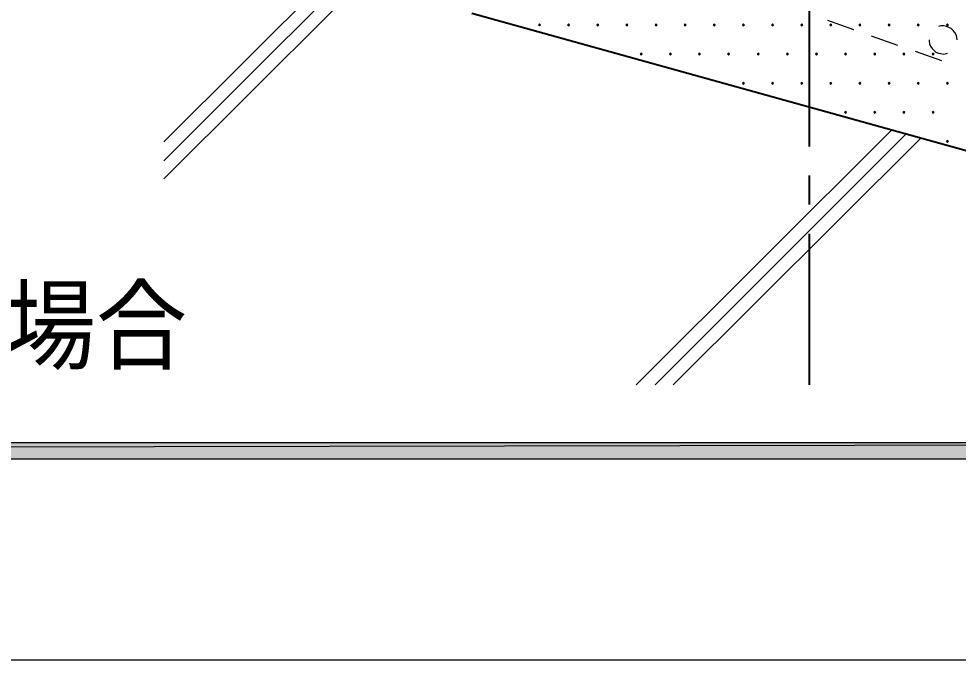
# Model space of a CAD drawing. Header units: millimetres. Extents: x 0 to 420, y 0 to 297.
# Drawn here: x 290.73 to 331, y 156.99 to 184.5 of the extents above; entities that cross this region are included whole.
import ezdxf
from ezdxf.enums import TextEntityAlignment as Align

# ---------------------------------------------------------------- set-up
doc = ezdxf.new("R2010")
doc.units = ezdxf.units.MM
doc.styles.add('kst32b', font='NotoSansJP-Variable.ttf')

msp = doc.modelspace()

# ---------------------------------------------------------------- hatches: boundary and pattern name
for points in [[(313.055, 184.277), (313.034, 184.256), (313.013, 184.235), (313.034, 184.213), (313.055, 184.192), (313.076, 184.213), (313.097, 184.235), (313.076, 184.256), (313.055, 184.277)], [(314.304, 184.277), (314.283, 184.256), (314.262, 184.235), (314.283, 184.213), (314.304, 184.192), (314.325, 184.213), (314.346, 184.235), (314.325, 184.256), (314.304, 184.277)], [(315.553, 184.277), (315.532, 184.256), (315.51, 184.235), (315.532, 184.213), (315.553, 184.192), (315.574, 184.213), (315.595, 184.235), (315.574, 184.256), (315.553, 184.277)], [(316.802, 184.277), (316.78, 184.256), (316.759, 184.235), (316.78, 184.213), (316.802, 184.192), (316.823, 184.213), (316.844, 184.235), (316.823, 184.256), (316.802, 184.277)], [(318.05, 184.277), (318.029, 184.256), (318.008, 184.235), (318.029, 184.213), (318.05, 184.192), (318.071, 184.213), (318.093, 184.235), (318.071, 184.256), (318.05, 184.277)], [(319.299, 184.277), (319.278, 184.256), (319.257, 184.235), (319.278, 184.213), (319.299, 184.192), (319.32, 184.213), (319.341, 184.235), (319.32, 184.256), (319.299, 184.277)], [(320.548, 184.277), (320.527, 184.256), (320.506, 184.235), (320.527, 184.213), (320.548, 184.192), (320.569, 184.213), (320.59, 184.235), (320.569, 184.256), (320.548, 184.277)], [(321.797, 184.277), (321.776, 184.256), (321.754, 184.235), (321.776, 184.213), (321.797, 184.192), (321.818, 184.213), (321.839, 184.235), (321.818, 184.256), (321.797, 184.277)], [(323.046, 184.277), (323.025, 184.256), (323.003, 184.235), (323.025, 184.213), (323.046, 184.192), (323.067, 184.213), (323.088, 184.235), (323.067, 184.256), (323.046, 184.277)], [(324.295, 184.277), (324.273, 184.256), (324.252, 184.235), (324.273, 184.213), (324.295, 184.192), (324.316, 184.213), (324.337, 184.235), (324.316, 184.256), (324.295, 184.277)], [(325.543, 184.277), (325.522, 184.256), (325.501, 184.235), (325.522, 184.213), (325.543, 184.192), (325.564, 184.213), (325.586, 184.235), (325.564, 184.256), (325.543, 184.277)], [(326.792, 184.277), (326.771, 184.256), (326.75, 184.235), (326.771, 184.213), (326.792, 184.192), (326.813, 184.213), (326.834, 184.235), (326.813, 184.256), (326.792, 184.277)], [(328.041, 184.277), (328.02, 184.256), (327.999, 184.235), (328.02, 184.213), (328.041, 184.192), (328.062, 184.213), (328.083, 184.235), (328.062, 184.256), (328.041, 184.277)], [(329.29, 184.277), (329.269, 184.256), (329.248, 184.235), (329.269, 184.213), (329.29, 184.192), (329.311, 184.213), (329.332, 184.235), (329.311, 184.256), (329.29, 184.277)], [(330.539, 184.277), (330.518, 184.256), (330.496, 184.235), (330.518, 184.213), (330.539, 184.192), (330.56, 184.213), (330.581, 184.235), (330.56, 184.256), (330.539, 184.277)], [(317.415, 183.028), (317.394, 183.007), (317.373, 182.986), (317.394, 182.965), (317.415, 182.944), (317.437, 182.965), (317.458, 182.986), (317.437, 183.007), (317.415, 183.028)], [(318.664, 183.028), (318.643, 183.007), (318.622, 182.986), (318.643, 182.965), (318.664, 182.944), (318.685, 182.965), (318.707, 182.986), (318.685, 183.007), (318.664, 183.028)], [(319.913, 183.028), (319.892, 183.007), (319.871, 182.986), (319.892, 182.965), (319.913, 182.944), (319.934, 182.965), (319.955, 182.986), (319.934, 183.007), (319.913, 183.028)], [(321.162, 183.028), (321.141, 183.007), (321.12, 182.986), (321.141, 182.965), (321.162, 182.944), (321.183, 182.965), (321.204, 182.986), (321.183, 183.007), (321.162, 183.028)], [(322.432, 183.028), (322.411, 183.007), (322.389, 182.986), (322.411, 182.965), (322.432, 182.944), (322.453, 182.965), (322.474, 182.986), (322.453, 183.007), (322.432, 183.028)], [(323.681, 183.028), (323.659, 183.007), (323.638, 182.986), (323.659, 182.965), (323.681, 182.944), (323.702, 182.965), (323.723, 182.986), (323.702, 183.007), (323.681, 183.028)], [(324.929, 183.028), (324.908, 183.007), (324.887, 182.986), (324.908, 182.965), (324.929, 182.944), (324.951, 182.965), (324.972, 182.986), (324.951, 183.007), (324.929, 183.028)], [(326.178, 183.028), (326.157, 183.007), (326.136, 182.986), (326.157, 182.965), (326.178, 182.944), (326.2, 182.965), (326.221, 182.986), (326.2, 183.007), (326.178, 183.028)], [(327.427, 183.028), (327.406, 183.007), (327.385, 182.986), (327.406, 182.965), (327.427, 182.944), (327.448, 182.965), (327.47, 182.986), (327.448, 183.007), (327.427, 183.028)], [(328.676, 183.028), (328.655, 183.007), (328.634, 182.986), (328.655, 182.965), (328.676, 182.944), (328.697, 182.965), (328.718, 182.986), (328.697, 183.007), (328.676, 183.028)], [(329.925, 183.028), (329.904, 183.007), (329.882, 182.986), (329.904, 182.965), (329.925, 182.944), (329.946, 182.965), (329.967, 182.986), (329.946, 183.007), (329.925, 183.028)], [(321.797, 181.779), (321.776, 181.758), (321.754, 181.737), (321.776, 181.716), (321.797, 181.695), (321.818, 181.716), (321.839, 181.737), (321.818, 181.758), (321.797, 181.779)], [(323.046, 181.779), (323.025, 181.758), (323.003, 181.737), (323.025, 181.716), (323.046, 181.695), (323.067, 181.716), (323.088, 181.737), (323.067, 181.758), (323.046, 181.779)], [(324.295, 181.779), (324.273, 181.758), (324.252, 181.737), (324.273, 181.716), (324.295, 181.695), (324.316, 181.716), (324.337, 181.737), (324.316, 181.758), (324.295, 181.779)], [(325.543, 181.779), (325.522, 181.758), (325.501, 181.737), (325.522, 181.716), (325.543, 181.695), (325.564, 181.716), (325.586, 181.737), (325.564, 181.758), (325.543, 181.779)], [(326.792, 181.779), (326.771, 181.758), (326.75, 181.737), (326.771, 181.716), (326.792, 181.695), (326.813, 181.716), (326.834, 181.737), (326.813, 181.758), (326.792, 181.779)], [(328.041, 181.779), (328.02, 181.758), (327.999, 181.737), (328.02, 181.716), (328.041, 181.695), (328.062, 181.716), (328.083, 181.737), (328.062, 181.758), (328.041, 181.779)], [(329.29, 181.779), (329.269, 181.758), (329.248, 181.737), (329.269, 181.716), (329.29, 181.695), (329.311, 181.716), (329.332, 181.737), (329.311, 181.758), (329.29, 181.779)], [(330.539, 181.779), (330.518, 181.758), (330.496, 181.737), (330.518, 181.716), (330.539, 181.695), (330.56, 181.716), (330.581, 181.737), (330.56, 181.758), (330.539, 181.779)], [(326.178, 180.53), (326.157, 180.509), (326.136, 180.488), (326.157, 180.467), (326.178, 180.446), (326.2, 180.467), (326.221, 180.488), (326.2, 180.509), (326.178, 180.53)], [(327.427, 180.53), (327.406, 180.509), (327.385, 180.488), (327.406, 180.467), (327.427, 180.446), (327.448, 180.467), (327.47, 180.488), (327.448, 180.509), (327.427, 180.53)], [(328.676, 180.53), (328.655, 180.509), (328.634, 180.488), (328.655, 180.467), (328.676, 180.446), (328.697, 180.467), (328.718, 180.488), (328.697, 180.509), (328.676, 180.53)], [(329.925, 180.53), (329.904, 180.509), (329.882, 180.488), (329.904, 180.467), (329.925, 180.446), (329.946, 180.467), (329.967, 180.488), (329.946, 180.509), (329.925, 180.53)], [(330.539, 179.282), (330.518, 179.26), (330.496, 179.239), (330.518, 179.218), (330.539, 179.197), (330.56, 179.218), (330.581, 179.239), (330.56, 179.26), (330.539, 179.282)]]:
    msp.add_hatch(color=7).paths.add_polyline_path(points)
h = msp.add_hatch(color=7)
h.paths.add_polyline_path([(394.166, 165.629), (394.166, 166.328), (26.183, 165.629), (394.166, 165.629)])
h.paths.add_polyline_path([(394.166, 166.328), (26.183, 165.629), (26.183, 166.328), (394.166, 166.328)])

# ---------------------------------------------------------------- linework, layer by layer
at = {"lineweight": 13}
for points in [[(307.34, 189.59), (296.947, 179.218)], [(307.636, 189.103), (296.947, 178.414)], [(307.933, 188.595), (296.947, 177.631)], [(325.395, 184.446), (326.517, 184.044)], [(330.962, 183.6), (330.941, 183.705), (330.92, 183.811), (330.856, 183.917), (330.793, 184.002), (330.708, 184.087), (330.602, 184.129), (330.496, 184.171), (330.391, 184.192), (330.263, 184.192), (330.158, 184.171)], [(327.279, 183.769), (328.401, 183.367)], [(329.755, 183.6), (329.755, 183.536), (329.777, 183.43), (329.819, 183.324), (329.882, 183.219), (329.967, 183.134), (330.052, 183.071), (330.158, 183.028), (330.263, 183.007), (330.391, 182.986), (330.496, 183.007), (330.539, 183.028)], [(329.163, 183.113), (330.285, 182.711)], [(328.147, 179.726), (317.204, 168.804)], [(328.761, 179.557), (318.008, 168.804)], [(329.396, 179.387), (318.791, 168.804)], [(394.166, 156.993), (26.183, 156.993)]]:
    msp.add_lwpolyline(points, dxfattribs=at)
at = {"lineweight": 25}
for points in [[(324.633, 179.028), (324.633, 185.526)], [(337.164, 177.228), (310.155, 184.721)], [(324.633, 176.53), (324.633, 177.779)], [(324.633, 168.804), (324.633, 175.281)]]:
    msp.add_lwpolyline(points, dxfattribs=at)
at = {"lineweight": 0}
for points in [[(313.055, 184.277), (313.034, 184.256), (313.013, 184.235), (313.034, 184.213), (313.055, 184.192), (313.076, 184.213), (313.097, 184.235), (313.076, 184.256)], [(314.304, 184.277), (314.283, 184.256), (314.262, 184.235), (314.283, 184.213), (314.304, 184.192), (314.325, 184.213), (314.346, 184.235), (314.325, 184.256)], [(315.553, 184.277), (315.532, 184.256), (315.51, 184.235), (315.532, 184.213), (315.553, 184.192), (315.574, 184.213), (315.595, 184.235), (315.574, 184.256)], [(316.802, 184.277), (316.78, 184.256), (316.759, 184.235), (316.78, 184.213), (316.802, 184.192), (316.823, 184.213), (316.844, 184.235), (316.823, 184.256)], [(318.05, 184.277), (318.029, 184.256), (318.008, 184.235), (318.029, 184.213), (318.05, 184.192), (318.071, 184.213), (318.093, 184.235), (318.071, 184.256)], [(319.299, 184.277), (319.278, 184.256), (319.257, 184.235), (319.278, 184.213), (319.299, 184.192), (319.32, 184.213), (319.341, 184.235), (319.32, 184.256)], [(320.548, 184.277), (320.527, 184.256), (320.506, 184.235), (320.527, 184.213), (320.548, 184.192), (320.569, 184.213), (320.59, 184.235), (320.569, 184.256)], [(321.797, 184.277), (321.776, 184.256), (321.754, 184.235), (321.776, 184.213), (321.797, 184.192), (321.818, 184.213), (321.839, 184.235), (321.818, 184.256)], [(323.046, 184.277), (323.025, 184.256), (323.003, 184.235), (323.025, 184.213), (323.046, 184.192), (323.067, 184.213), (323.088, 184.235), (323.067, 184.256)], [(324.295, 184.277), (324.273, 184.256), (324.252, 184.235), (324.273, 184.213), (324.295, 184.192), (324.316, 184.213), (324.337, 184.235), (324.316, 184.256)], [(325.543, 184.277), (325.522, 184.256), (325.501, 184.235), (325.522, 184.213), (325.543, 184.192), (325.564, 184.213), (325.586, 184.235), (325.564, 184.256)], [(326.792, 184.277), (326.771, 184.256), (326.75, 184.235), (326.771, 184.213), (326.792, 184.192), (326.813, 184.213), (326.834, 184.235), (326.813, 184.256)], [(328.041, 184.277), (328.02, 184.256), (327.999, 184.235), (328.02, 184.213), (328.041, 184.192), (328.062, 184.213), (328.083, 184.235), (328.062, 184.256)], [(329.29, 184.277), (329.269, 184.256), (329.248, 184.235), (329.269, 184.213), (329.29, 184.192), (329.311, 184.213), (329.332, 184.235), (329.311, 184.256)], [(330.539, 184.277), (330.518, 184.256), (330.496, 184.235), (330.518, 184.213), (330.539, 184.192), (330.56, 184.213), (330.581, 184.235), (330.56, 184.256)], [(317.415, 183.028), (317.394, 183.007), (317.373, 182.986), (317.394, 182.965), (317.415, 182.944), (317.437, 182.965), (317.458, 182.986), (317.437, 183.007)], [(318.664, 183.028), (318.643, 183.007), (318.622, 182.986), (318.643, 182.965), (318.664, 182.944), (318.685, 182.965), (318.707, 182.986), (318.685, 183.007)], [(319.913, 183.028), (319.892, 183.007), (319.871, 182.986), (319.892, 182.965), (319.913, 182.944), (319.934, 182.965), (319.955, 182.986), (319.934, 183.007)], [(321.162, 183.028), (321.141, 183.007), (321.12, 182.986), (321.141, 182.965), (321.162, 182.944), (321.183, 182.965), (321.204, 182.986), (321.183, 183.007)], [(322.432, 183.028), (322.411, 183.007), (322.389, 182.986), (322.411, 182.965), (322.432, 182.944), (322.453, 182.965), (322.474, 182.986), (322.453, 183.007)], [(323.681, 183.028), (323.659, 183.007), (323.638, 182.986), (323.659, 182.965), (323.681, 182.944), (323.702, 182.965), (323.723, 182.986), (323.702, 183.007)], [(324.929, 183.028), (324.908, 183.007), (324.887, 182.986), (324.908, 182.965), (324.929, 182.944), (324.951, 182.965), (324.972, 182.986), (324.951, 183.007)], [(326.178, 183.028), (326.157, 183.007), (326.136, 182.986), (326.157, 182.965), (326.178, 182.944), (326.2, 182.965), (326.221, 182.986), (326.2, 183.007)], [(327.427, 183.028), (327.406, 183.007), (327.385, 182.986), (327.406, 182.965), (327.427, 182.944), (327.448, 182.965), (327.47, 182.986), (327.448, 183.007)], [(328.676, 183.028), (328.655, 183.007), (328.634, 182.986), (328.655, 182.965), (328.676, 182.944), (328.697, 182.965), (328.718, 182.986), (328.697, 183.007)], [(329.925, 183.028), (329.904, 183.007), (329.882, 182.986), (329.904, 182.965), (329.925, 182.944), (329.946, 182.965), (329.967, 182.986), (329.946, 183.007)], [(321.797, 181.779), (321.776, 181.758), (321.754, 181.737), (321.776, 181.716), (321.797, 181.695), (321.818, 181.716), (321.839, 181.737), (321.818, 181.758)], [(323.046, 181.779), (323.025, 181.758), (323.003, 181.737), (323.025, 181.716), (323.046, 181.695), (323.067, 181.716), (323.088, 181.737), (323.067, 181.758)], [(324.295, 181.779), (324.273, 181.758), (324.252, 181.737), (324.273, 181.716), (324.295, 181.695), (324.316, 181.716), (324.337, 181.737), (324.316, 181.758)], [(325.543, 181.779), (325.522, 181.758), (325.501, 181.737), (325.522, 181.716), (325.543, 181.695), (325.564, 181.716), (325.586, 181.737), (325.564, 181.758)], [(326.792, 181.779), (326.771, 181.758), (326.75, 181.737), (326.771, 181.716), (326.792, 181.695), (326.813, 181.716), (326.834, 181.737), (326.813, 181.758)], [(328.041, 181.779), (328.02, 181.758), (327.999, 181.737), (328.02, 181.716), (328.041, 181.695), (328.062, 181.716), (328.083, 181.737), (328.062, 181.758)], [(329.29, 181.779), (329.269, 181.758), (329.248, 181.737), (329.269, 181.716), (329.29, 181.695), (329.311, 181.716), (329.332, 181.737), (329.311, 181.758)], [(330.539, 181.779), (330.518, 181.758), (330.496, 181.737), (330.518, 181.716), (330.539, 181.695), (330.56, 181.716), (330.581, 181.737), (330.56, 181.758)], [(326.178, 180.53), (326.157, 180.509), (326.136, 180.488), (326.157, 180.467), (326.178, 180.446), (326.2, 180.467), (326.221, 180.488), (326.2, 180.509)], [(327.427, 180.53), (327.406, 180.509), (327.385, 180.488), (327.406, 180.467), (327.427, 180.446), (327.448, 180.467), (327.47, 180.488), (327.448, 180.509)], [(328.676, 180.53), (328.655, 180.509), (328.634, 180.488), (328.655, 180.467), (328.676, 180.446), (328.697, 180.467), (328.718, 180.488), (328.697, 180.509)], [(329.925, 180.53), (329.904, 180.509), (329.882, 180.488), (329.904, 180.467), (329.925, 180.446), (329.946, 180.467), (329.967, 180.488), (329.946, 180.509)], [(330.539, 179.282), (330.518, 179.26), (330.496, 179.239), (330.518, 179.218), (330.539, 179.197), (330.56, 179.218), (330.581, 179.239), (330.56, 179.26)], [(394.166, 165.629), (394.166, 166.328), (26.183, 165.629)], [(394.166, 166.328), (26.183, 165.629), (26.183, 166.328)]]:
    msp.add_lwpolyline(points, close=True, dxfattribs=at)

# ---------------------------------------------------------------- texts
at = {"style": 'kst32b'}
msp.add_text('両開きの場合', height=3.1187, dxfattribs=at).set_placement((274.553, 169.799), (297.943, 169.799), align=Align.FIT)

doc.saveas('drawing.dxf')
